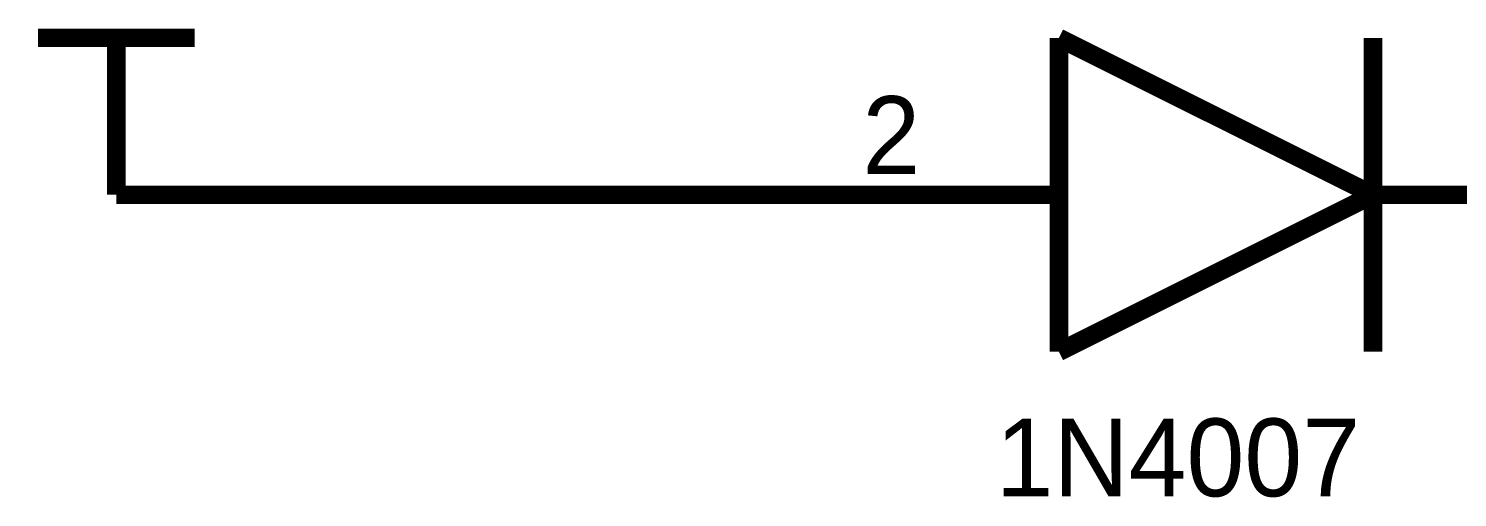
# Model space of a CAD drawing. Header units: inches. Extents: x 0 to 432, y 0 to 280.
# Drawn here: x 51.93 to 75.03, y 203.38 to 210.96 of the extents above; entities that cross this region are included whole.
import ezdxf

# ---------------------------------------------------------------- set-up
doc = ezdxf.new("R2010")
doc.units = ezdxf.units.IN
doc.layers.add('Sheet', color=255, linetype='Continuous')

msp = doc.modelspace()

# ---------------------------------------------------------------- linework, layer by layer
at = {"layer": 'Sheet'}
for points in [[(52.077, 210.808, 0.3, 0.3, 0), (54.615, 210.808, 0.3, 0.3, 0)], [(53.346, 208.27, 0.3, 0.3, 0), (53.346, 210.808, 0.3, 0.3, 0)], [(68.586, 210.808, 0.3, 0.3, 0), (68.586, 205.732, 0.3, 0.3, 0)], [(68.586, 210.808, 0.3, 0.3, 0), (73.663, 208.27, 0.3, 0.3, 0)], [(73.663, 210.808, 0.3, 0.3, 0), (73.663, 205.732, 0.3, 0.3, 0)], [(53.346, 208.27, 0.3, 0.3, 0), (63.51, 208.27, 0.3, 0.3, 0)], [(68.586, 208.27, 0.3, 0.3, 0), (63.51, 208.27, 0.3, 0.3, 0)], [(68.586, 208.27, 0.3, 0.3, 0), (67.823, 208.27, 0.3, 0.3, 0)], [(68.586, 205.732, 0.3, 0.3, 0), (73.663, 208.27, 0.3, 0.3, 0)], [(73.663, 208.27, 0.3, 0.3, 0), (78.75, 208.27, 0.3, 0.3, 0)], [(73.663, 208.27, 0.3, 0.3, 0), (74.426, 208.27, 0.3, 0.3, 0)]]:
    msp.add_lwpolyline(points, format="xyseb", dxfattribs=at)

# ---------------------------------------------------------------- texts
for s, height, p in [('2', 1.258, (65.408, 208.607)), ('1N4007', 1.2577, (67.564, 203.396))]:
    msp.add_text(s, height=height, dxfattribs=at).set_placement(p)

doc.saveas('drawing.dxf')
